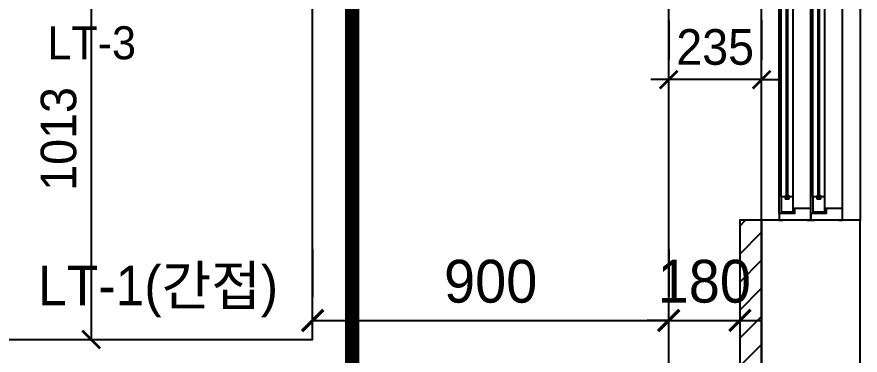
# Model space of a CAD drawing. Header units: millimetres. Extents: x 261942 to 379971, y 117646 to 213875.
# Drawn here: x 329144 to 331276, y 163338 to 164192 of the extents above; entities that cross this region are included whole.
import ezdxf
from ezdxf.enums import TextEntityAlignment as Align

# ---------------------------------------------------------------- set-up
doc = ezdxf.new("R2010")
doc.units = ezdxf.units.MM
doc.header["$LTSCALE"] = 100
doc.header["$PDMODE"] = 3
doc.linetypes.add('HID', pattern=[2.3, 1.5, -0.8])
doc.layers.get('DEFPOINTS').update_dxf_attribs({"color": 248})
for name, color, linetype in [('02-WAL', 2, 'Continuous'), ('03-WAL NEW', 3, 'Continuous'), ('04-WIN', 4, 'Continuous'), ('06-LIGHT', 4, 'Continuous'), ('07-DIM', 5, 'Continuous'), ('RC-LIGHT', 7, 'Continuous'), ('설비', 7, 'Continuous')]:
    doc.layers.add(name, color=color, linetype=linetype)
doc.styles.add('YOURNAME', font='HY울릉도M.TTF')
doc.styles.add('코레일둥고', font='Korail_Round_Gothic_Medium.ttf')
doc.dimstyles.new('YOURNAME-50', dxfattribs={"dimscale": 50, "dimtxt": 1.8, "dimasz": 0.9, "dimexe": 1, "dimexo": 3, "dimgap": 0.7, "dimtad": 1, "dimdec": 0, "dimzin": 0, "dimdsep": 46, "dimtxsty": 'YOURNAME', "dimblk": 'ARCHTICK', "dimcen": 0, "dimclrd": 1, "dimclre": 1, "dimclrt": 7, "dimadec": 0, "dimazin": 0, "dimtfac": 1, "dimtdec": 0, "dimtix": 1, "dimtmove": 2, "dimatfit": 3, "dimldrblk": 'ARCHTICK', "dimfxl": 0, "dimtolj": 1, "dimtzin": 0, "dimarcsym": 0})
doc.dimstyles.new('YOURNAME-60', dxfattribs={"dimscale": 60, "dimtxt": 1.8, "dimasz": 0.9, "dimexe": 1, "dimexo": 3, "dimgap": 0.7, "dimtad": 1, "dimdec": 0, "dimzin": 0, "dimdsep": 46, "dimtxsty": 'YOURNAME', "dimblk": 'ARCHTICK', "dimcen": 0, "dimclrd": 1, "dimclre": 1, "dimclrt": 7, "dimadec": 0, "dimazin": 0, "dimtfac": 1, "dimtdec": 0, "dimtix": 1, "dimtmove": 2, "dimatfit": 3, "dimldrblk": 'ARCHTICK', "dimfxl": 0, "dimtolj": 1, "dimtzin": 0, "dimarcsym": 0})

# ---------------------------------------------------------------- blocks, each defined once
blk = doc.blocks.new('_ArchTick')
at = {"color": 0, "linetype": 'ByBlock', "const_width": 0.15}
blk.add_lwpolyline([(-0.5, -0.5), (0.5, 0.5)], dxfattribs=at)
blk = doc.blocks.new('*D129')
at = {"layer": '07-DIM', "color": 1, "lineweight": -2}
for p, q in [((329891.7, 163605.1), (329891.7, 163485.1)), ((330791.7, 163605.1), (330791.7, 163485.1)), ((329891.7, 163425.1), (330791.7, 163425.1))]:
    blk.add_line(p, q, dxfattribs=at)
at = {"layer": 'DEFPOINTS', "color": 0}
for p in [(329891.7, 163425.1), (330791.7, 163425.1), (330791.7, 163425.1)]:
    blk.add_point(p, dxfattribs=at)
at = {"layer": '07-DIM', "color": 1, "lineweight": -2, "xscale": 54, "yscale": 54, "zscale": 54, "rotation": 180}
blk.add_blockref('_ArchTick', (329891.7, 163425.1), dxfattribs=at)
at = {"layer": '07-DIM', "color": 1, "lineweight": -2, "xscale": 54, "yscale": 54, "zscale": 54}
blk.add_blockref('_ArchTick', (330791.7, 163425.1), dxfattribs=at)
at = {"layer": '07-DIM', "color": 7, "insert": (330341.7, 163523.4), "char_height": 108, "attachment_point": 5, "style": 'YOURNAME'}
blk.add_mtext('\\A1;900', dxfattribs=at)
blk = doc.blocks.new('*D130')
at = {"layer": '07-DIM', "color": 1, "lineweight": -2}
for p, q in [((330791.7, 163605.1), (330791.7, 163485.1)), ((330971.7, 163605.1), (330971.7, 163485.1)), ((330791.7, 163425.1), (330737.7, 163425.1)), ((330791.7, 163425.1), (330971.7, 163425.1)), ((330971.7, 163425.1), (331025.7, 163425.1))]:
    blk.add_line(p, q, dxfattribs=at)
at = {"layer": 'DEFPOINTS', "color": 0}
for p in [(330791.7, 163425.1), (330971.7, 163425.1), (330971.7, 163425.1)]:
    blk.add_point(p, dxfattribs=at)
at = {"layer": '07-DIM', "color": 1, "lineweight": -2, "xscale": 54, "yscale": 54, "zscale": 54}
blk.add_blockref('_ArchTick', (330791.7, 163425.1), dxfattribs=at)
at = {"layer": '07-DIM', "color": 1, "lineweight": -2, "xscale": 54, "yscale": 54, "zscale": 54, "rotation": 180}
blk.add_blockref('_ArchTick', (330971.7, 163425.1), dxfattribs=at)
at = {"layer": '07-DIM', "color": 7, "insert": (330881.7, 163523.4), "char_height": 108, "attachment_point": 5, "style": 'YOURNAME'}
blk.add_mtext('\\A1;180', dxfattribs=at)
blk = doc.blocks.new('FLOORPLAN')
at = {"layer": '02-WAL'}
blk.add_lwpolyline([(183836.9, 60126.5), (183836.9, 59277.5), (183885.9, 59277.5), (183885.9, 59146.5), (184085.9, 59146.5), (184085.9, 60126.5), (183836.9, 60126.5)], dxfattribs=at)
at = {"layer": '04-WIN'}
for p, q in [((183961.4, 60156.5), (183961.4, 62979)), ((184041.4, 60156.5), (184041.4, 62979)), ((183881.4, 60143.9), (183881.4, 62966.5)), ((183961.4, 60143.9), (183961.4, 62966.5)), ((183886.4, 60185.6), (183886.4, 61009)), ((183916.4, 60185.6), (183916.4, 61009)), ((183966.4, 60185.6), (183966.4, 61009)), ((183996.4, 60185.6), (183996.4, 61009)), ((183922.5, 60156.5), (183920.4, 60156.5)), ((184002.5, 60156.5), (184000.4, 60156.5))]:
    blk.add_line(p, q, dxfattribs=at)
for points in [[(183836.9, 62996.5), (184085.9, 62996.5), (184085.9, 60126.5), (183836.9, 60126.5)], [(183896.4, 60185.6), (183886.4, 60185.6), (183886.4, 60147.6), (183916.4, 60147.6), (183916.4, 60185.6), (183906.4, 60185.6), (183904.6, 60180), (183898.2, 60180)], [(183976.4, 60185.6), (183966.4, 60185.6), (183966.4, 60147.6), (183996.4, 60147.6), (183996.4, 60185.6), (183986.4, 60185.6), (183984.6, 60180), (183978.2, 60180)]]:
    blk.add_lwpolyline(points, close=True, dxfattribs=at)
for points in [[(183899.4, 61012.5), (183899.4, 60182.1), (183903.4, 60182.1), (183903.4, 61012.5), (183899.4, 61012.5), (183903.4, 61012.5)], [(183979.4, 61012.5), (183979.4, 60182.1), (183983.4, 60182.1), (183983.4, 61012.5), (183979.4, 61012.5), (183983.4, 61012.5)], [(183895.6, 60185.6), (183897, 60188.3), (183898, 60188.8), (183899.4, 60189.4)], [(183907.2, 60185.6), (183905.8, 60188.3), (183904.8, 60188.8), (183903.4, 60189.4)], [(183975.6, 60185.6), (183977, 60188.3), (183978, 60188.8), (183979.4, 60189.4)], [(183987.2, 60185.6), (183985.8, 60188.3), (183984.8, 60188.8), (183983.4, 60189.4)], [(183952.4, 60126.5), (183961.4, 60126.5), (183961.4, 60156.5), (183920.4, 60156.5), (183920.4, 60143.9), (183881.4, 60143.9), (183881.4, 60126.5), (183890.4, 60126.5)], [(184032.4, 60126.5), (184041.4, 60126.5), (184041.4, 60156.5), (184000.4, 60156.5), (184000.4, 60143.9), (183961.4, 60143.9), (183961.4, 60126.5), (183970.4, 60126.5)]]:
    blk.add_lwpolyline(points, dxfattribs=at)
blk = doc.blocks.new('*D300')
at = {"layer": '06-LIGHT', "color": 1, "lineweight": -2}
for p, q in [((329331.7, 164389.9), (329331.7, 163376.9)), ((329481.7, 164389.9), (329381.7, 164389.9)), ((329183.4, 163376.9), (329281.7, 163376.9))]:
    blk.add_line(p, q, dxfattribs=at)
at = {"layer": 'DEFPOINTS', "color": 0}
for p in [(329331.7, 164389.9), (329331.7, 163376.9), (329333.4, 163376.9)]:
    blk.add_point(p, dxfattribs=at)
at = {"layer": '06-LIGHT', "color": 1, "lineweight": -2, "xscale": 45, "yscale": 45, "zscale": 45}
for p, rotation in [((329331.7, 164389.9), 90), ((329331.7, 163376.9), 270)]:
    blk.add_blockref('_ArchTick', p, dxfattribs=dict(at, rotation=rotation))
at = {"layer": '06-LIGHT', "color": 7, "insert": (329249.9, 163883.4), "char_height": 90, "attachment_point": 5, "rotation": 90, "style": 'YOURNAME'}
blk.add_mtext('\\A1;1013', dxfattribs=at)
blk = doc.blocks.new('*D334')
at = {"layer": '06-LIGHT', "color": 1, "lineweight": -2}
for p, q in [((330791.7, 164183.2), (330791.7, 164083.2)), ((331026.7, 164183.2), (331026.7, 164083.2)), ((330791.7, 164033.2), (330746.7, 164033.2)), ((331026.7, 164033.2), (330791.7, 164033.2)), ((331026.7, 164033.2), (331071.7, 164033.2))]:
    blk.add_line(p, q, dxfattribs=at)
at = {"layer": 'DEFPOINTS', "color": 0}
for p in [(330791.7, 164033.2), (330791.7, 164033.2), (331026.7, 164033.2)]:
    blk.add_point(p, dxfattribs=at)
at = {"layer": '06-LIGHT', "color": 1, "lineweight": -2, "xscale": 45, "yscale": 45, "zscale": 45}
blk.add_blockref('_ArchTick', (330791.7, 164033.2), dxfattribs=at)
at = {"layer": '06-LIGHT', "color": 1, "lineweight": -2, "xscale": 45, "yscale": 45, "zscale": 45, "rotation": 180}
blk.add_blockref('_ArchTick', (331026.7, 164033.2), dxfattribs=at)
at = {"layer": '06-LIGHT', "color": 7, "insert": (330909.2, 164115), "char_height": 90, "attachment_point": 5, "style": 'YOURNAME'}
blk.add_mtext('\\A1;235', dxfattribs=at)

msp = doc.modelspace()

# ---------------------------------------------------------------- hatches: boundary and pattern name
at = {"layer": '03-WAL NEW'}
h = msp.add_hatch(dxfattribs=at)
h.set_pattern_fill('_USER', color=256, scale=50, angle=45, pattern_type=0)
h.set_pattern_definition([(45, (-9.457, -18189), (-35.355339, 35.355339), [])])
h.paths.add_polyline_path([(330971.7, 167202.9), (331026.7, 167202.9), (331026.7, 166547.9), (330971.7, 166547.9)])
h.paths.add_polyline_path([(331026.7, 163677.9), (330971.7, 163677.9), (330971.7, 163028.9), (331026.7, 163028.9)])

# ---------------------------------------------------------------- linework, layer by layer
msp.add_lwpolyline([(331026.7, 163677.9), (330971.7, 163677.9), (330971.7, 163028.9), (331026.7, 163028.9)], close=True, dxfattribs=at)
at = {"layer": '06-LIGHT', "color": 10, "linetype": 'HID', "const_width": 36}
msp.add_lwpolyline([(324757.2, 163276.9), (329981.7, 163276.9, 0.414214), (329991.7, 163286.9), (329991.7, 167202.9)], format="xyb", dxfattribs=at)
at = {"layer": '06-LIGHT'}
for points in [[(324757.2, 163376.9), (329891.7, 163376.9), (329891.7, 167202.9)], [(330791.7, 163028.9), (330791.7, 167202.9)]]:
    msp.add_lwpolyline(points, dxfattribs=at)

# ---------------------------------------------------------------- block references
msp.add_blockref('FLOORPLAN', (147189.7, 103551.4))

# ---------------------------------------------------------------- texts
at = {"layer": 'RC-LIGHT', "color": 30, "style": '코레일둥고'}
msp.add_text('LT-1(간접)', height=100, dxfattribs=at).set_placement((329197.3, 163563.2), align=Align.TOP_LEFT)
at = {"layer": '설비', "color": 30, "style": '코레일둥고'}
msp.add_text('LT-3', height=83.33, dxfattribs=at).set_placement((329221, 164167.8), align=Align.TOP_LEFT)

# ---------------------------------------------------------------- dimensions: what is measured, and where the dimension line sits
at = {"layer": '06-LIGHT'}
dim = msp.add_linear_dim(base=(329331.7, 163376.9), p1=(329331.7, 164389.9), p2=(329333.4, 163376.9), angle=90, dimstyle='YOURNAME-50', dxfattribs=at)
dim.commit()
dim.dimension.update_dxf_attribs({"geometry": '*D300', "text_midpoint": (329249.9, 163883.4)})
dim = msp.add_linear_dim(base=(330791.7, 164033.2), p1=(331026.7, 164033.2), p2=(330791.7, 164033.2), dimstyle='YOURNAME-50', override={"dimfxl": 1.25}, dxfattribs=at)
dim.commit()
dim.dimension.update_dxf_attribs({"geometry": '*D334', "text_midpoint": (330909.2, 164115)})
at = {"layer": '07-DIM'}
for base, p1, p2, picture, middle in [((330791.7, 163425.1), (329891.7, 163425.1), (330791.7, 163425.1), '*D129', (330341.7, 163523.4)), ((330971.7, 163425.1), (330791.7, 163425.1), (330971.7, 163425.1), '*D130', (330881.7, 163523.4))]:
    dim = msp.add_linear_dim(base=base, p1=p1, p2=p2, dimstyle='YOURNAME-60', dxfattribs=at)
    dim.commit()
    dim.dimension.update_dxf_attribs({"geometry": picture, "text_midpoint": middle})

doc.saveas('drawing.dxf')
